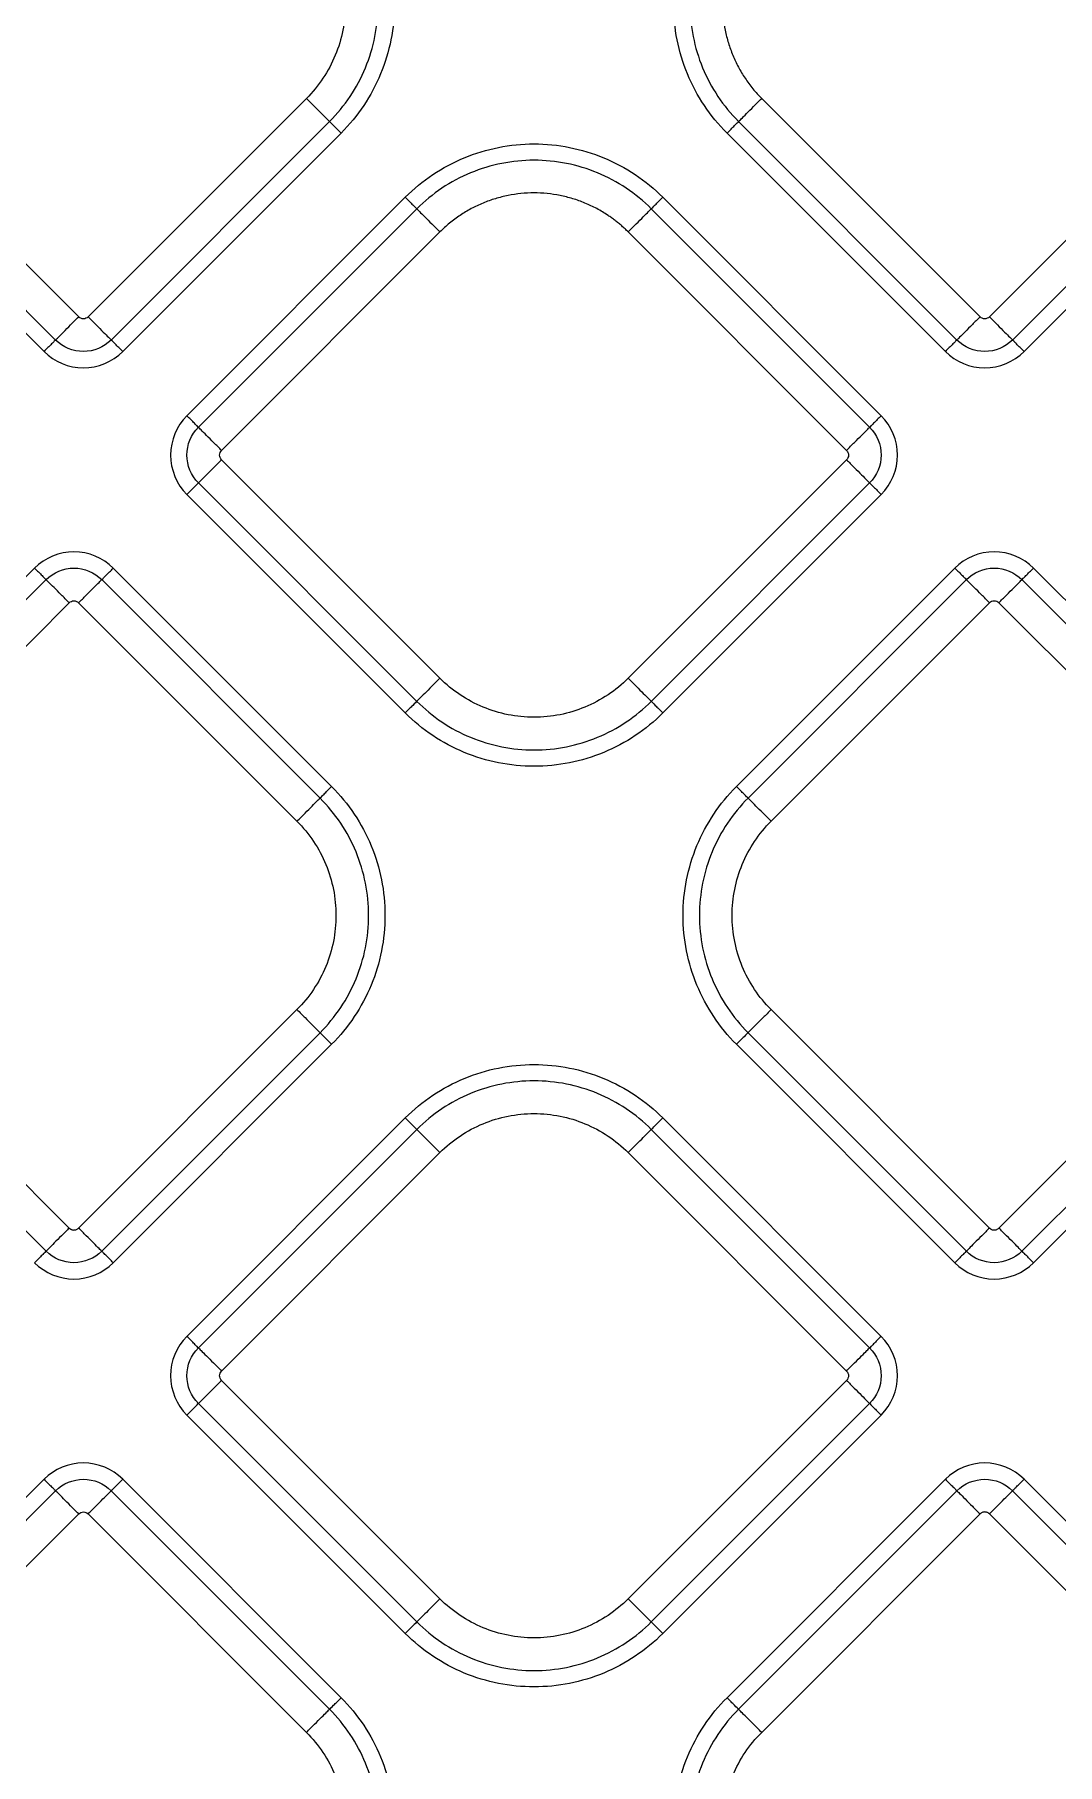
# Model space of a CAD drawing. Extents: x 525 to 613, y 487 to 635.
# Drawn here: x 572.97 to 576.06, y 549.53 to 554.74 of the extents above; entities that cross this region are included whole.
import ezdxf

# ---------------------------------------------------------------- set-up
doc = ezdxf.new("R2010")
doc.units = 0
doc.header["$MEASUREMENT"] = 0
doc.layers.add('1', color=4, linetype='Continuous')
doc.layers.add('STD TEST', color=3, linetype='Continuous')

# ---------------------------------------------------------------- blocks, each defined once
blk = doc.blocks.new('2023 VANGUARD')
at = {"layer": '1', "color": 3, "linetype": 'Continuous', "lineweight": 25}
for p, q in [((4.1472, -38.8001), (3.4884, -38.1413)), ((4.8343, -38.1413), (4.1755, -38.8001)), ((6.8667, -38.8002), (6.2079, -38.1413)), ((7.5538, -38.1413), (6.895, -38.8002)), ((3.4187, -38.211), (4.0775, -38.8699)), ((4.2452, -38.8699), (4.904, -38.211)), ((6.1381, -38.2111), (6.797, -38.8699)), ((6.9647, -38.8699), (7.6235, -38.2111)), ((3.3838, -38.2459), (4.0426, -38.9047)), ((4.2801, -38.9047), (4.9389, -38.2459)), ((6.1033, -38.2459), (6.7621, -38.9048)), ((6.9996, -38.9048), (7.6584, -38.2459)), ((5.1325, -38.4394), (4.4736, -39.0983)), ((6.5686, -39.0983), (5.9098, -38.4394)), ((5.1673, -38.4743), (4.5085, -39.1331)), ((6.5337, -39.1331), (5.8749, -38.4743)), ((4.5782, -39.2029), (5.237, -38.544)), ((5.8052, -38.544), (6.464, -39.2029)), ((5.237, -39.89), (4.5782, -39.2311)), ((6.464, -39.2311), (5.8052, -39.89)), ((4.4736, -39.3357), (5.1325, -39.9946)), ((4.5085, -39.3009), (5.1673, -39.9597)), ((5.8749, -39.9597), (6.5337, -39.3009)), ((5.9098, -39.9946), (6.5686, -39.3357)), ((4.0141, -39.5578), (3.3553, -40.2166)), ((4.049, -39.5926), (3.3901, -40.2515)), ((4.8755, -40.2515), (4.2167, -39.5926)), ((4.9104, -40.2166), (4.2516, -39.5578)), ((6.7906, -39.5578), (6.1318, -40.2166)), ((6.8255, -39.5926), (6.1667, -40.2514)), ((7.652, -40.2514), (6.9932, -39.5926)), ((7.6869, -40.2166), (7.0281, -39.5578)), ((3.4599, -40.3212), (4.1187, -39.6624)), ((4.147, -39.6624), (4.8058, -40.3212)), ((6.2364, -40.3212), (6.8952, -39.6623)), ((6.9235, -39.6623), (7.5823, -40.3212)), ((4.1187, -41.5482), (3.4599, -40.8893)), ((4.8058, -40.8893), (4.147, -41.5482)), ((6.8952, -41.5481), (6.2364, -40.8893)), ((7.5823, -40.8893), (6.9235, -41.5481)), ((3.3901, -40.9591), (4.049, -41.6179)), ((4.2167, -41.6179), (4.8755, -40.9591)), ((4.2516, -41.6528), (4.9104, -40.9939)), ((6.1318, -40.9939), (6.7906, -41.6527)), ((6.1667, -40.959), (6.8255, -41.6179)), ((6.9932, -41.6179), (7.652, -40.959)), ((7.0281, -41.6527), (7.6869, -40.9939)), ((5.1324, -41.2159), (4.4736, -41.8748)), ((5.1673, -41.2508), (4.5085, -41.9096)), ((6.5337, -41.9096), (5.8749, -41.2508)), ((6.5686, -41.8748), (5.9097, -41.2159)), ((4.5782, -41.9794), (5.237, -41.3205)), ((5.8051, -41.3205), (6.464, -41.9794)), ((5.237, -42.6665), (4.5782, -42.0076)), ((6.464, -42.0076), (5.8051, -42.6665)), ((4.5085, -42.0774), (5.1673, -42.7362)), ((5.8749, -42.7362), (6.5337, -42.0774)), ((4.4736, -42.1122), (5.1324, -42.7711)), ((5.9097, -42.7711), (6.5686, -42.1122)), ((4.0426, -42.3058), (3.3838, -42.9646)), ((4.9389, -42.9646), (4.2801, -42.3058)), ((6.7621, -42.3058), (6.1033, -42.9646)), ((7.6584, -42.9646), (6.9996, -42.3058)), ((4.0775, -42.3406), (3.4187, -42.9994)), ((4.904, -42.9994), (4.2452, -42.3406)), ((6.797, -42.3406), (6.1381, -42.9995)), ((7.6235, -42.9995), (6.9647, -42.3406)), ((3.4884, -43.0692), (4.1472, -42.4103)), ((4.1755, -42.4103), (4.8343, -43.0692)), ((6.2079, -43.0692), (6.8667, -42.4104)), ((6.895, -42.4104), (7.5538, -43.0692))]:
    blk.add_line(p, q, dxfattribs=at)
for points, knots in [([(4.904, -38.211), (4.9504, -38.1647), (4.9874, -38.1092), (5.0376, -37.9882), (5.0506, -37.9227), (5.0506, -37.7917), (5.0376, -37.7263), (4.9874, -37.6053), (4.9504, -37.5498), (4.904, -37.5034)], [0, 0, 0, 0, 0.25, 0.25, 0.5, 0.5, 0.75, 0.75, 1, 1, 1, 1]), ([(4.9389, -37.4686), (4.9898, -37.5195), (5.0305, -37.5804), (5.0856, -37.7134), (5.0999, -37.7853), (5.0999, -37.9292), (5.0856, -38.0011), (5.0305, -38.134), (4.9898, -38.195), (4.9389, -38.2459)], [0, 0, 0, 0, 0.25, 0.25, 0.5, 0.5, 0.75, 0.75, 1, 1, 1, 1]), ([(6.1033, -38.2459), (6.0524, -38.195), (6.0117, -38.1341), (5.9566, -38.0011), (5.9423, -37.9292), (5.9423, -37.7853), (5.9566, -37.7134), (6.0117, -37.5805), (6.0524, -37.5195), (6.1033, -37.4686)], [0, 0, 0, 0, 0.25, 0.25, 0.5, 0.5, 0.75, 0.75, 1, 1, 1, 1]), ([(6.1381, -37.5035), (6.0918, -37.5498), (6.0547, -37.6053), (6.0046, -37.7263), (5.9916, -37.7918), (5.9916, -37.9228), (6.0046, -37.9882), (6.0547, -38.1092), (6.0918, -38.1647), (6.1381, -38.2111)], [0, 0, 0, 0, 0.25, 0.25, 0.5, 0.5, 0.75, 0.75, 1, 1, 1, 1]), ([(4.8343, -37.5732), (4.8715, -37.6104), (4.9013, -37.6549), (4.9415, -37.7521), (4.952, -37.8046), (4.952, -37.9098), (4.9415, -37.9624), (4.9013, -38.0596), (4.8715, -38.1041), (4.8343, -38.1413)], [0, 0, 0, 0, 0.25, 0.25, 0.5, 0.5, 0.75, 0.75, 1, 1, 1, 1]), ([(6.2079, -37.5732), (6.2048, -37.5763), (6.1986, -37.5826), (6.1898, -37.5923), (6.1813, -37.6024), (6.1732, -37.6126), (6.1653, -37.6232), (6.1529, -37.6412), (6.1371, -37.6676), (6.1202, -37.7033), (6.1069, -37.7405), (6.0941, -37.7915), (6.0876, -37.8573), (6.0941, -37.923), (6.1069, -37.9741), (6.1202, -38.0112), (6.1371, -38.0469), (6.154, -38.0752), (6.1691, -38.0967), (6.1813, -38.1122), (6.1941, -38.1272), (6.2033, -38.1366), (6.2079, -38.1413)], [0, 0, 0, 0, 0.020878, 0.041713, 0.062527, 0.083344, 0.104185, 0.125072, 0.187569, 0.2501, 0.312596, 0.375127, 0.500003, 0.62488, 0.687376, 0.749907, 0.812404, 0.874935, 0.906232, 0.937459, 0.968689, 1, 1, 1, 1]), ([(4.8343, -38.1413), (4.8426, -38.1496), (4.8509, -38.1578), (4.8664, -38.1734), (4.8737, -38.1806), (4.8863, -38.1933), (4.8917, -38.1986), (4.8998, -38.2068), (4.9027, -38.2096), (4.904, -38.211)], [0, 0, 0, 0, 0.25, 0.25, 0.5, 0.5, 0.75, 0.75, 1, 1, 1, 1]), ([(6.1381, -38.2111), (6.1395, -38.2097), (6.1423, -38.2069), (6.1505, -38.1987), (6.1559, -38.1933), (6.1685, -38.1807), (6.1758, -38.1734), (6.1913, -38.1579), (6.1996, -38.1496), (6.2079, -38.1413)], [0, 0, 0, 0, 0.25, 0.25, 0.5, 0.5, 0.75, 0.75, 1, 1, 1, 1]), ([(4.904, -38.211), (4.9054, -38.2124), (4.9098, -38.2167), (4.9224, -38.2294), (4.9306, -38.2376), (4.9389, -38.2459)], [0, 0, 0, 0, 0.5, 0.5, 1, 1, 1, 1]), ([(6.1033, -38.2459), (6.1115, -38.2376), (6.1198, -38.2294), (6.1324, -38.2168), (6.1368, -38.2124), (6.1381, -38.2111)], [0, 0, 0, 0, 0.5, 0.5, 1, 1, 1, 1]), ([(5.1325, -38.4394), (5.1833, -38.3886), (5.2443, -38.3478), (5.3772, -38.2928), (5.4492, -38.2785), (5.5931, -38.2785), (5.665, -38.2928), (5.7979, -38.3478), (5.8589, -38.3886), (5.9098, -38.4394)], [0, 0, 0, 0, 0.25, 0.25, 0.5, 0.5, 0.75, 0.75, 1, 1, 1, 1]), ([(5.8749, -38.4743), (5.8286, -38.428), (5.7731, -38.3909), (5.6521, -38.3408), (5.5866, -38.3278), (5.4556, -38.3278), (5.3901, -38.3408), (5.2691, -38.3909), (5.2136, -38.428), (5.1673, -38.4743)], [0, 0, 0, 0, 0.25, 0.25, 0.5, 0.5, 0.75, 0.75, 1, 1, 1, 1]), ([(5.1325, -38.4394), (5.1407, -38.4477), (5.149, -38.4559), (5.1616, -38.4686), (5.1659, -38.4729), (5.1673, -38.4743)], [0, 0, 0, 0, 0.5, 0.5, 1, 1, 1, 1]), ([(5.8052, -38.544), (5.802, -38.5409), (5.7958, -38.5348), (5.786, -38.526), (5.776, -38.5175), (5.7657, -38.5093), (5.7552, -38.5015), (5.7371, -38.489), (5.7108, -38.4732), (5.6751, -38.4563), (5.6379, -38.443), (5.5869, -38.4303), (5.5211, -38.4238), (5.4553, -38.4303), (5.4043, -38.443), (5.3671, -38.4563), (5.3314, -38.4732), (5.3032, -38.4901), (5.2817, -38.5053), (5.2662, -38.5174), (5.2512, -38.5303), (5.2418, -38.5394), (5.237, -38.544)], [0, 0, 0, 0, 0.020878, 0.041713, 0.062527, 0.083344, 0.104185, 0.125072, 0.187569, 0.2501, 0.312596, 0.375127, 0.500003, 0.62488, 0.687376, 0.749907, 0.812404, 0.874935, 0.906232, 0.937459, 0.968689, 1, 1, 1, 1]), ([(5.8749, -38.4743), (5.8763, -38.4729), (5.8806, -38.4686), (5.8933, -38.4559), (5.9015, -38.4477), (5.9098, -38.4394)], [0, 0, 0, 0, 0.5, 0.5, 1, 1, 1, 1]), ([(5.1673, -38.4743), (5.1687, -38.4757), (5.1715, -38.4785), (5.1797, -38.4867), (5.1851, -38.4921), (5.1977, -38.5047), (5.205, -38.512), (5.2205, -38.5275), (5.2288, -38.5358), (5.237, -38.544)], [0, 0, 0, 0, 0.25, 0.25, 0.5, 0.5, 0.75, 0.75, 1, 1, 1, 1]), ([(5.8052, -38.544), (5.8134, -38.5358), (5.8217, -38.5275), (5.8372, -38.512), (5.8445, -38.5047), (5.8571, -38.4921), (5.8625, -38.4867), (5.8707, -38.4785), (5.8735, -38.4757), (5.8749, -38.4743)], [0, 0, 0, 0, 0.25, 0.25, 0.5, 0.5, 0.75, 0.75, 1, 1, 1, 1]), ([(4.0775, -38.8699), (4.0789, -38.8685), (4.0817, -38.8657), (4.0899, -38.8575), (4.0952, -38.8521), (4.1079, -38.8395), (4.1151, -38.8322), (4.1307, -38.8167), (4.1389, -38.8084), (4.1472, -38.8001)], [0, 0, 0, 0, 0.25, 0.25, 0.5, 0.5, 0.75, 0.75, 1, 1, 1, 1]), ([(4.1755, -38.8001), (4.1718, -38.8039), (4.1666, -38.806), (4.1561, -38.806), (4.1509, -38.8039), (4.1472, -38.8001)], [0, 0, 0, 0, 0.5, 0.5, 1, 1, 1, 1]), ([(4.1755, -38.8001), (4.1838, -38.8084), (4.192, -38.8167), (4.2076, -38.8322), (4.2148, -38.8395), (4.2274, -38.8521), (4.2328, -38.8575), (4.241, -38.8657), (4.2438, -38.8685), (4.2452, -38.8699)], [0, 0, 0, 0, 0.25, 0.25, 0.5, 0.5, 0.75, 0.75, 1, 1, 1, 1]), ([(6.8667, -38.8002), (6.8593, -38.8076), (6.8514, -38.8155), (6.8358, -38.831), (6.8282, -38.8386), (6.815, -38.8519), (6.8093, -38.8576), (6.801, -38.8659), (6.7983, -38.8686), (6.797, -38.8699)], [0, 0, 0, 0, 0.25, 0.25, 0.5, 0.5, 0.75, 0.75, 1, 1, 1, 1]), ([(6.895, -38.8002), (6.8913, -38.8039), (6.8861, -38.806), (6.8756, -38.806), (6.8704, -38.8039), (6.8667, -38.8002)], [0, 0, 0, 0, 0.5, 0.5, 1, 1, 1, 1]), ([(6.895, -38.8002), (6.9032, -38.8084), (6.9115, -38.8167), (6.927, -38.8322), (6.9343, -38.8395), (6.9469, -38.8521), (6.9523, -38.8575), (6.9605, -38.8657), (6.9633, -38.8685), (6.9647, -38.8699)], [0, 0, 0, 0, 0.25, 0.25, 0.5, 0.5, 0.75, 0.75, 1, 1, 1, 1]), ([(4.0775, -38.8699), (4.0769, -38.8705), (4.0756, -38.8718), (4.0715, -38.8758), (4.0687, -38.8786), (4.0622, -38.8852), (4.0583, -38.889), (4.0505, -38.8969), (4.0464, -38.9009), (4.0426, -38.9047)], [0, 0, 0, 0, 0.25, 0.25, 0.5, 0.5, 0.75, 0.75, 1, 1, 1, 1]), ([(4.0426, -38.9047), (4.074, -38.9361), (4.1169, -38.9539), (4.2056, -38.9539), (4.249, -38.9358), (4.2801, -38.9047)], [0, 0, 0, 0, 0.5, 0.5, 1, 1, 1, 1]), ([(4.2452, -38.8699), (4.2232, -38.8918), (4.1926, -38.9046), (4.13, -38.9046), (4.0996, -38.892), (4.0775, -38.8699)], [0, 0, 0, 0, 0.5, 0.5, 1, 1, 1, 1]), ([(4.2801, -38.9047), (4.2763, -38.9009), (4.2722, -38.8969), (4.2644, -38.889), (4.2605, -38.8852), (4.254, -38.8786), (4.2512, -38.8758), (4.2471, -38.8718), (4.2458, -38.8705), (4.2452, -38.8699)], [0, 0, 0, 0, 0.25, 0.25, 0.5, 0.5, 0.75, 0.75, 1, 1, 1, 1]), ([(6.797, -38.8699), (6.7963, -38.8705), (6.795, -38.8718), (6.791, -38.8759), (6.7882, -38.8786), (6.7816, -38.8852), (6.7778, -38.889), (6.77, -38.8969), (6.7659, -38.9009), (6.7621, -38.9048)], [0, 0, 0, 0, 0.25, 0.25, 0.5, 0.5, 0.75, 0.75, 1, 1, 1, 1]), ([(6.7621, -38.9048), (6.7935, -38.9361), (6.8364, -38.9539), (6.9251, -38.9539), (6.9685, -38.9359), (6.9996, -38.9048)], [0, 0, 0, 0, 0.5, 0.5, 1, 1, 1, 1]), ([(6.9647, -38.8699), (6.9427, -38.8919), (6.9121, -38.9046), (6.8495, -38.9046), (6.8191, -38.892), (6.797, -38.8699)], [0, 0, 0, 0, 0.5, 0.5, 1, 1, 1, 1]), ([(6.9996, -38.9048), (6.9958, -38.9009), (6.9917, -38.8969), (6.9838, -38.889), (6.98, -38.8852), (6.9734, -38.8786), (6.9707, -38.8759), (6.9666, -38.8718), (6.9653, -38.8705), (6.9647, -38.8699)], [0, 0, 0, 0, 0.25, 0.25, 0.5, 0.5, 0.75, 0.75, 1, 1, 1, 1]), ([(4.4736, -39.0983), (4.4423, -39.1296), (4.4245, -39.1726), (4.4244, -39.2613), (4.4425, -39.3046), (4.4736, -39.3357)], [0, 0, 0, 0, 0.5, 0.5, 1, 1, 1, 1]), ([(4.5085, -39.1331), (4.5079, -39.1325), (4.5066, -39.1312), (4.5025, -39.1272), (4.4997, -39.1244), (4.4932, -39.1178), (4.4893, -39.114), (4.4815, -39.1061), (4.4774, -39.1021), (4.4736, -39.0983)], [0, 0, 0, 0, 0.25, 0.25, 0.5, 0.5, 0.75, 0.75, 1, 1, 1, 1]), ([(6.5686, -39.0983), (6.5648, -39.1021), (6.5607, -39.1061), (6.5529, -39.114), (6.5491, -39.1178), (6.5425, -39.1244), (6.5397, -39.1272), (6.5357, -39.1312), (6.5344, -39.1325), (6.5337, -39.1331)], [0, 0, 0, 0, 0.25, 0.25, 0.5, 0.5, 0.75, 0.75, 1, 1, 1, 1]), ([(6.5686, -39.3357), (6.6, -39.3044), (6.6178, -39.2614), (6.6178, -39.1727), (6.5997, -39.1294), (6.5686, -39.0983)], [0, 0, 0, 0, 0.5, 0.5, 1, 1, 1, 1]), ([(4.5085, -39.3009), (4.4865, -39.2789), (4.4737, -39.2483), (4.4738, -39.1856), (4.4863, -39.1553), (4.5085, -39.1331)], [0, 0, 0, 0, 0.5, 0.5, 1, 1, 1, 1]), ([(4.5782, -39.2029), (4.5708, -39.1955), (4.5629, -39.1875), (4.5474, -39.172), (4.5398, -39.1644), (4.5265, -39.1511), (4.5208, -39.1455), (4.5125, -39.1371), (4.5098, -39.1344), (4.5085, -39.1331)], [0, 0, 0, 0, 0.25, 0.25, 0.5, 0.5, 0.75, 0.75, 1, 1, 1, 1]), ([(6.464, -39.2029), (6.4723, -39.1946), (6.4805, -39.1863), (6.4961, -39.1708), (6.5033, -39.1635), (6.516, -39.1509), (6.5213, -39.1455), (6.5295, -39.1373), (6.5324, -39.1345), (6.5337, -39.1331)], [0, 0, 0, 0, 0.25, 0.25, 0.5, 0.5, 0.75, 0.75, 1, 1, 1, 1]), ([(6.5337, -39.1331), (6.5557, -39.1551), (6.5685, -39.1857), (6.5685, -39.2484), (6.5559, -39.2787), (6.5337, -39.3009)], [0, 0, 0, 0, 0.5, 0.5, 1, 1, 1, 1]), ([(4.5782, -39.2311), (4.5699, -39.2394), (4.5617, -39.2477), (4.5461, -39.2632), (4.5389, -39.2705), (4.5262, -39.2831), (4.5209, -39.2885), (4.5127, -39.2967), (4.5099, -39.2995), (4.5085, -39.3009)], [0, 0, 0, 0, 0.25, 0.25, 0.5, 0.5, 0.75, 0.75, 1, 1, 1, 1]), ([(4.5782, -39.2311), (4.5745, -39.2274), (4.5723, -39.2222), (4.5723, -39.2118), (4.5745, -39.2066), (4.5782, -39.2029)], [0, 0, 0, 0, 0.5, 0.5, 1, 1, 1, 1]), ([(6.464, -39.2029), (6.4677, -39.2066), (6.4699, -39.2118), (6.4699, -39.2222), (6.4677, -39.2274), (6.464, -39.2311)], [0, 0, 0, 0, 0.5, 0.5, 1, 1, 1, 1]), ([(6.464, -39.2311), (6.4714, -39.2385), (6.4793, -39.2464), (6.4949, -39.262), (6.5025, -39.2696), (6.5158, -39.2829), (6.5214, -39.2885), (6.5297, -39.2969), (6.5324, -39.2996), (6.5337, -39.3009)], [0, 0, 0, 0, 0.25, 0.25, 0.5, 0.5, 0.75, 0.75, 1, 1, 1, 1]), ([(4.4736, -39.3357), (4.4774, -39.3319), (4.4815, -39.3279), (4.4893, -39.32), (4.4932, -39.3162), (4.4997, -39.3096), (4.5025, -39.3068), (4.5066, -39.3028), (4.5079, -39.3015), (4.5085, -39.3009)], [0, 0, 0, 0, 0.25, 0.25, 0.5, 0.5, 0.75, 0.75, 1, 1, 1, 1]), ([(6.5337, -39.3009), (6.5344, -39.3015), (6.5357, -39.3028), (6.5397, -39.3068), (6.5425, -39.3096), (6.5491, -39.3162), (6.5529, -39.32), (6.5607, -39.3279), (6.5648, -39.3319), (6.5686, -39.3357)], [0, 0, 0, 0, 0.25, 0.25, 0.5, 0.5, 0.75, 0.75, 1, 1, 1, 1]), ([(4.2516, -39.5578), (4.2202, -39.5264), (4.1772, -39.5086), (4.0886, -39.5086), (4.0452, -39.5267), (4.0141, -39.5578)], [0, 0, 0, 0, 0.5, 0.5, 1, 1, 1, 1]), ([(7.0281, -39.5578), (6.9967, -39.5264), (6.9537, -39.5086), (6.8651, -39.5086), (6.8217, -39.5266), (6.7906, -39.5578)], [0, 0, 0, 0, 0.5, 0.5, 1, 1, 1, 1]), ([(4.0141, -39.5578), (4.0179, -39.5616), (4.022, -39.5656), (4.0298, -39.5735), (4.0336, -39.5773), (4.0402, -39.5839), (4.043, -39.5867), (4.047, -39.5907), (4.0483, -39.592), (4.049, -39.5926)], [0, 0, 0, 0, 0.25, 0.25, 0.5, 0.5, 0.75, 0.75, 1, 1, 1, 1]), ([(4.049, -39.5926), (4.0709, -39.5707), (4.1016, -39.5579), (4.1642, -39.5579), (4.1945, -39.5705), (4.2167, -39.5926)], [0, 0, 0, 0, 0.5, 0.5, 1, 1, 1, 1]), ([(4.1187, -39.6624), (4.1104, -39.6541), (4.1022, -39.6458), (4.0866, -39.6303), (4.0794, -39.623), (4.0667, -39.6104), (4.0614, -39.605), (4.0532, -39.5968), (4.0504, -39.594), (4.049, -39.5926)], [0, 0, 0, 0, 0.25, 0.25, 0.5, 0.5, 0.75, 0.75, 1, 1, 1, 1]), ([(4.147, -39.6624), (4.1544, -39.655), (4.1623, -39.6471), (4.1778, -39.6315), (4.1854, -39.6239), (4.1987, -39.6106), (4.2044, -39.605), (4.2127, -39.5966), (4.2154, -39.5939), (4.2167, -39.5926)], [0, 0, 0, 0, 0.25, 0.25, 0.5, 0.5, 0.75, 0.75, 1, 1, 1, 1]), ([(4.2167, -39.5926), (4.2173, -39.592), (4.2186, -39.5907), (4.2227, -39.5867), (4.2254, -39.5839), (4.232, -39.5773), (4.2358, -39.5735), (4.2437, -39.5656), (4.2478, -39.5616), (4.2516, -39.5578)], [0, 0, 0, 0, 0.25, 0.25, 0.5, 0.5, 0.75, 0.75, 1, 1, 1, 1]), ([(6.7906, -39.5578), (6.7944, -39.5616), (6.7985, -39.5656), (6.8063, -39.5735), (6.8102, -39.5773), (6.8167, -39.5839), (6.8195, -39.5866), (6.8236, -39.5907), (6.8249, -39.592), (6.8255, -39.5926)], [0, 0, 0, 0, 0.25, 0.25, 0.5, 0.5, 0.75, 0.75, 1, 1, 1, 1]), ([(6.8255, -39.5926), (6.8475, -39.5706), (6.8781, -39.5579), (6.9407, -39.5579), (6.9711, -39.5705), (6.9932, -39.5926)], [0, 0, 0, 0, 0.5, 0.5, 1, 1, 1, 1]), ([(6.8952, -39.6623), (6.8869, -39.6541), (6.8787, -39.6458), (6.8631, -39.6303), (6.8559, -39.623), (6.8432, -39.6104), (6.8379, -39.605), (6.8297, -39.5968), (6.8269, -39.594), (6.8255, -39.5926)], [0, 0, 0, 0, 0.25, 0.25, 0.5, 0.5, 0.75, 0.75, 1, 1, 1, 1]), ([(6.9235, -39.6623), (6.9309, -39.6549), (6.9388, -39.647), (6.9543, -39.6315), (6.9619, -39.6239), (6.9752, -39.6106), (6.9809, -39.6049), (6.9892, -39.5966), (6.9919, -39.5939), (6.9932, -39.5926)], [0, 0, 0, 0, 0.25, 0.25, 0.5, 0.5, 0.75, 0.75, 1, 1, 1, 1]), ([(6.9932, -39.5926), (6.9938, -39.592), (6.9951, -39.5907), (6.9992, -39.5866), (7.002, -39.5839), (7.0085, -39.5773), (7.0124, -39.5735), (7.0202, -39.5656), (7.0243, -39.5616), (7.0281, -39.5578)], [0, 0, 0, 0, 0.25, 0.25, 0.5, 0.5, 0.75, 0.75, 1, 1, 1, 1]), ([(4.1187, -39.6624), (4.1224, -39.6587), (4.1276, -39.6565), (4.1381, -39.6565), (4.1433, -39.6587), (4.147, -39.6624)], [0, 0, 0, 0, 0.5, 0.5, 1, 1, 1, 1]), ([(6.8952, -39.6623), (6.8989, -39.6586), (6.9041, -39.6565), (6.9146, -39.6565), (6.9198, -39.6586), (6.9235, -39.6623)], [0, 0, 0, 0, 0.5, 0.5, 1, 1, 1, 1]), ([(5.237, -39.89), (5.2288, -39.8982), (5.2205, -39.9065), (5.205, -39.922), (5.1977, -39.9293), (5.1851, -39.9419), (5.1797, -39.9473), (5.1715, -39.9555), (5.1687, -39.9583), (5.1673, -39.9597)], [0, 0, 0, 0, 0.25, 0.25, 0.5, 0.5, 0.75, 0.75, 1, 1, 1, 1]), ([(5.8052, -39.89), (5.768, -39.9272), (5.7234, -39.9569), (5.6263, -39.9972), (5.5737, -40.0076), (5.4685, -40.0076), (5.416, -39.9972), (5.3188, -39.9569), (5.2742, -39.9272), (5.237, -39.89)], [0, 0, 0, 0, 0.25, 0.25, 0.5, 0.5, 0.75, 0.75, 1, 1, 1, 1]), ([(5.8052, -39.89), (5.8134, -39.8982), (5.8217, -39.9065), (5.8372, -39.922), (5.8445, -39.9293), (5.8571, -39.9419), (5.8625, -39.9473), (5.8707, -39.9555), (5.8735, -39.9583), (5.8749, -39.9597)], [0, 0, 0, 0, 0.25, 0.25, 0.5, 0.5, 0.75, 0.75, 1, 1, 1, 1]), ([(5.1673, -39.9597), (5.1659, -39.9611), (5.1616, -39.9654), (5.149, -39.978), (5.1407, -39.9863), (5.1325, -39.9946)], [0, 0, 0, 0, 0.5, 0.5, 1, 1, 1, 1]), ([(5.1673, -39.9597), (5.2136, -40.006), (5.2691, -40.0431), (5.3901, -40.0932), (5.4556, -40.1062), (5.5866, -40.1062), (5.6521, -40.0932), (5.7731, -40.0431), (5.8286, -40.006), (5.8749, -39.9597)], [0, 0, 0, 0, 0.25, 0.25, 0.5, 0.5, 0.75, 0.75, 1, 1, 1, 1]), ([(5.8749, -39.9597), (5.8763, -39.9611), (5.8806, -39.9654), (5.8933, -39.978), (5.9015, -39.9863), (5.9098, -39.9946)], [0, 0, 0, 0, 0.5, 0.5, 1, 1, 1, 1]), ([(5.9098, -39.9946), (5.8589, -40.0454), (5.7979, -40.0862), (5.665, -40.1412), (5.5931, -40.1555), (5.4492, -40.1555), (5.3772, -40.1412), (5.2443, -40.0862), (5.1833, -40.0454), (5.1325, -39.9946)], [0, 0, 0, 0, 0.25, 0.25, 0.5, 0.5, 0.75, 0.75, 1, 1, 1, 1]), ([(4.8755, -40.2515), (4.8769, -40.2501), (4.8813, -40.2458), (4.8939, -40.2331), (4.9021, -40.2249), (4.9104, -40.2166)], [0, 0, 0, 0, 0.5, 0.5, 1, 1, 1, 1]), ([(4.9104, -40.2166), (4.9613, -40.2675), (5.002, -40.3285), (5.0571, -40.4614), (5.0714, -40.5333), (5.0714, -40.6772), (5.0571, -40.7491), (5.002, -40.8821), (4.9613, -40.943), (4.9104, -40.9939)], [0, 0, 0, 0, 0.25, 0.25, 0.5, 0.5, 0.75, 0.75, 1, 1, 1, 1]), ([(6.1318, -40.9939), (6.0809, -40.943), (6.0402, -40.882), (5.9851, -40.7491), (5.9708, -40.6772), (5.9708, -40.5333), (5.9851, -40.4614), (6.0402, -40.3284), (6.0809, -40.2675), (6.1318, -40.2166)], [0, 0, 0, 0, 0.25, 0.25, 0.5, 0.5, 0.75, 0.75, 1, 1, 1, 1]), ([(6.1667, -40.2514), (6.1653, -40.2501), (6.1609, -40.2457), (6.1483, -40.2331), (6.1401, -40.2249), (6.1318, -40.2166)], [0, 0, 0, 0, 0.5, 0.5, 1, 1, 1, 1]), ([(4.8058, -40.3212), (4.8141, -40.3129), (4.8223, -40.3047), (4.8379, -40.2891), (4.8451, -40.2819), (4.8578, -40.2692), (4.8631, -40.2639), (4.8713, -40.2557), (4.8742, -40.2529), (4.8755, -40.2515)], [0, 0, 0, 0, 0.25, 0.25, 0.5, 0.5, 0.75, 0.75, 1, 1, 1, 1]), ([(4.8755, -40.9591), (4.9218, -40.9127), (4.9589, -40.8572), (5.0091, -40.7362), (5.0221, -40.6708), (5.0221, -40.5398), (5.0091, -40.4743), (4.9589, -40.3533), (4.9218, -40.2978), (4.8755, -40.2515)], [0, 0, 0, 0, 0.25, 0.25, 0.5, 0.5, 0.75, 0.75, 1, 1, 1, 1]), ([(6.1667, -40.2514), (6.1203, -40.2978), (6.0833, -40.3533), (6.0331, -40.4743), (6.0201, -40.5397), (6.0201, -40.6707), (6.0331, -40.7362), (6.0833, -40.8572), (6.1203, -40.9127), (6.1667, -40.959)], [0, 0, 0, 0, 0.25, 0.25, 0.5, 0.5, 0.75, 0.75, 1, 1, 1, 1]), ([(6.2364, -40.3212), (6.2281, -40.3129), (6.2198, -40.3046), (6.2043, -40.2891), (6.197, -40.2818), (6.1844, -40.2692), (6.179, -40.2638), (6.1709, -40.2556), (6.168, -40.2528), (6.1667, -40.2514)], [0, 0, 0, 0, 0.25, 0.25, 0.5, 0.5, 0.75, 0.75, 1, 1, 1, 1]), ([(4.8058, -40.3212), (4.843, -40.3584), (4.8728, -40.4029), (4.913, -40.5001), (4.9235, -40.5527), (4.9235, -40.6579), (4.913, -40.7104), (4.8728, -40.8076), (4.843, -40.8521), (4.8058, -40.8893)], [0, 0, 0, 0, 0.25, 0.25, 0.5, 0.5, 0.75, 0.75, 1, 1, 1, 1]), ([(6.2364, -40.8893), (6.1992, -40.8521), (6.1694, -40.8076), (6.1292, -40.7104), (6.1187, -40.6578), (6.1187, -40.5526), (6.1292, -40.5001), (6.1694, -40.4029), (6.1992, -40.3584), (6.2364, -40.3212)], [0, 0, 0, 0, 0.25, 0.25, 0.5, 0.5, 0.75, 0.75, 1, 1, 1, 1]), ([(4.8058, -40.8893), (4.8141, -40.8976), (4.8223, -40.9059), (4.8379, -40.9214), (4.8451, -40.9287), (4.8578, -40.9413), (4.8631, -40.9467), (4.8713, -40.9549), (4.8742, -40.9577), (4.8755, -40.9591)], [0, 0, 0, 0, 0.25, 0.25, 0.5, 0.5, 0.75, 0.75, 1, 1, 1, 1]), ([(6.2364, -40.8893), (6.2281, -40.8976), (6.2198, -40.9058), (6.2043, -40.9214), (6.197, -40.9286), (6.1844, -40.9413), (6.179, -40.9466), (6.1709, -40.9548), (6.168, -40.9576), (6.1667, -40.959)], [0, 0, 0, 0, 0.25, 0.25, 0.5, 0.5, 0.75, 0.75, 1, 1, 1, 1]), ([(4.8755, -40.9591), (4.8769, -40.9604), (4.8813, -40.9648), (4.8939, -40.9774), (4.9021, -40.9856), (4.9104, -40.9939)], [0, 0, 0, 0, 0.5, 0.5, 1, 1, 1, 1]), ([(6.1667, -40.959), (6.1653, -40.9604), (6.1609, -40.9647), (6.1483, -40.9774), (6.1401, -40.9856), (6.1318, -40.9939)], [0, 0, 0, 0, 0.5, 0.5, 1, 1, 1, 1]), ([(5.1324, -41.2159), (5.1833, -41.1651), (5.2443, -41.1243), (5.3772, -41.0693), (5.4491, -41.055), (5.593, -41.055), (5.6649, -41.0693), (5.7979, -41.1243), (5.8589, -41.1651), (5.9097, -41.2159)], [0, 0, 0, 0, 0.25, 0.25, 0.5, 0.5, 0.75, 0.75, 1, 1, 1, 1]), ([(5.8749, -41.2508), (5.8286, -41.2045), (5.7731, -41.1674), (5.652, -41.1173), (5.5866, -41.1043), (5.4556, -41.1043), (5.3901, -41.1173), (5.2691, -41.1674), (5.2136, -41.2045), (5.1673, -41.2508)], [0, 0, 0, 0, 0.25, 0.25, 0.5, 0.5, 0.75, 0.75, 1, 1, 1, 1]), ([(5.237, -41.3205), (5.2742, -41.2833), (5.3188, -41.2536), (5.4159, -41.2133), (5.4685, -41.2029), (5.5737, -41.2029), (5.6262, -41.2133), (5.7234, -41.2536), (5.768, -41.2833), (5.8051, -41.3205)], [0, 0, 0, 0, 0.25, 0.25, 0.5, 0.5, 0.75, 0.75, 1, 1, 1, 1]), ([(5.1673, -41.2508), (5.1659, -41.2494), (5.1616, -41.2451), (5.1489, -41.2325), (5.1407, -41.2242), (5.1324, -41.2159)], [0, 0, 0, 0, 0.5, 0.5, 1, 1, 1, 1]), ([(5.237, -41.3205), (5.2287, -41.3123), (5.2205, -41.304), (5.2049, -41.2885), (5.1977, -41.2812), (5.1851, -41.2686), (5.1797, -41.2632), (5.1715, -41.255), (5.1687, -41.2522), (5.1673, -41.2508)], [0, 0, 0, 0, 0.25, 0.25, 0.5, 0.5, 0.75, 0.75, 1, 1, 1, 1]), ([(5.8051, -41.3205), (5.8134, -41.3123), (5.8217, -41.304), (5.8372, -41.2885), (5.8445, -41.2812), (5.8571, -41.2686), (5.8625, -41.2632), (5.8707, -41.255), (5.8735, -41.2522), (5.8749, -41.2508)], [0, 0, 0, 0, 0.25, 0.25, 0.5, 0.5, 0.75, 0.75, 1, 1, 1, 1]), ([(5.8749, -41.2508), (5.8762, -41.2494), (5.8806, -41.2451), (5.8932, -41.2325), (5.9015, -41.2242), (5.9097, -41.2159)], [0, 0, 0, 0, 0.5, 0.5, 1, 1, 1, 1]), ([(4.1187, -41.5482), (4.1113, -41.5556), (4.1034, -41.5635), (4.0878, -41.579), (4.0802, -41.5866), (4.067, -41.5999), (4.0613, -41.6056), (4.053, -41.6139), (4.0503, -41.6166), (4.049, -41.6179)], [0, 0, 0, 0, 0.25, 0.25, 0.5, 0.5, 0.75, 0.75, 1, 1, 1, 1]), ([(4.1187, -41.5482), (4.1193, -41.5488), (4.1206, -41.5499), (4.1228, -41.5514), (4.1255, -41.5527), (4.1289, -41.5538), (4.1328, -41.5542), (4.1368, -41.5538), (4.1405, -41.5526), (4.144, -41.5508), (4.146, -41.549), (4.147, -41.5482)], [0, 0, 0, 0, 0.083478, 0.166388, 0.250171, 0.374789, 0.500105, 0.62472, 0.750039, 0.874841, 1, 1, 1, 1]), ([(4.2167, -41.6179), (4.2154, -41.6166), (4.2127, -41.6139), (4.2044, -41.6056), (4.1987, -41.5999), (4.1854, -41.5866), (4.1778, -41.579), (4.1623, -41.5635), (4.1544, -41.5556), (4.147, -41.5482)], [0, 0, 0, 0, 0.25, 0.25, 0.5, 0.5, 0.75, 0.75, 1, 1, 1, 1]), ([(6.8952, -41.5481), (6.8878, -41.5555), (6.8799, -41.5634), (6.8644, -41.579), (6.8568, -41.5866), (6.8435, -41.5999), (6.8378, -41.6055), (6.8295, -41.6139), (6.8268, -41.6166), (6.8255, -41.6179)], [0, 0, 0, 0, 0.25, 0.25, 0.5, 0.5, 0.75, 0.75, 1, 1, 1, 1]), ([(6.8952, -41.5481), (6.8958, -41.5487), (6.8971, -41.5499), (6.8993, -41.5514), (6.9021, -41.5527), (6.9054, -41.5537), (6.9093, -41.5541), (6.9133, -41.5537), (6.917, -41.5526), (6.9206, -41.5508), (6.9225, -41.549), (6.9235, -41.5481)], [0, 0, 0, 0, 0.083478, 0.166388, 0.250171, 0.374789, 0.500105, 0.62472, 0.750039, 0.874841, 1, 1, 1, 1]), ([(6.9932, -41.6179), (6.9919, -41.6166), (6.9892, -41.6139), (6.9809, -41.6055), (6.9752, -41.5999), (6.9619, -41.5866), (6.9543, -41.579), (6.9388, -41.5634), (6.9309, -41.5555), (6.9235, -41.5481)], [0, 0, 0, 0, 0.25, 0.25, 0.5, 0.5, 0.75, 0.75, 1, 1, 1, 1]), ([(4.049, -41.6179), (4.0483, -41.6185), (4.047, -41.6198), (4.043, -41.6239), (4.0402, -41.6266), (4.0336, -41.6332), (4.0298, -41.637), (4.022, -41.6449), (4.0179, -41.6489), (4.0141, -41.6528)], [0, 0, 0, 0, 0.25, 0.25, 0.5, 0.5, 0.75, 0.75, 1, 1, 1, 1]), ([(4.2167, -41.6179), (4.1947, -41.6399), (4.1641, -41.6526), (4.1015, -41.6526), (4.0711, -41.64), (4.049, -41.6179)], [0, 0, 0, 0, 0.5, 0.5, 1, 1, 1, 1]), ([(4.2516, -41.6528), (4.2478, -41.6489), (4.2437, -41.6449), (4.2358, -41.637), (4.232, -41.6332), (4.2254, -41.6266), (4.2227, -41.6239), (4.2186, -41.6198), (4.2173, -41.6185), (4.2167, -41.6179)], [0, 0, 0, 0, 0.25, 0.25, 0.5, 0.5, 0.75, 0.75, 1, 1, 1, 1]), ([(6.8255, -41.6179), (6.8249, -41.6185), (6.8236, -41.6198), (6.8195, -41.6238), (6.8167, -41.6266), (6.8102, -41.6332), (6.8063, -41.637), (6.7985, -41.6449), (6.7944, -41.6489), (6.7906, -41.6527)], [0, 0, 0, 0, 0.25, 0.25, 0.5, 0.5, 0.75, 0.75, 1, 1, 1, 1]), ([(6.9932, -41.6179), (6.9712, -41.6398), (6.9406, -41.6526), (6.878, -41.6526), (6.8476, -41.64), (6.8255, -41.6179)], [0, 0, 0, 0, 0.5, 0.5, 1, 1, 1, 1]), ([(7.0281, -41.6527), (7.0243, -41.6489), (7.0202, -41.6449), (7.0124, -41.637), (7.0085, -41.6332), (7.002, -41.6266), (6.9992, -41.6238), (6.9951, -41.6198), (6.9938, -41.6185), (6.9932, -41.6179)], [0, 0, 0, 0, 0.25, 0.25, 0.5, 0.5, 0.75, 0.75, 1, 1, 1, 1]), ([(4.0141, -41.6528), (4.0455, -41.6841), (4.0884, -41.7019), (4.1771, -41.7019), (4.2205, -41.6839), (4.2516, -41.6528)], [0, 0, 0, 0, 0.5, 0.5, 1, 1, 1, 1]), ([(6.7906, -41.6527), (6.822, -41.6841), (6.8649, -41.7019), (6.9536, -41.7019), (6.997, -41.6838), (7.0281, -41.6527)], [0, 0, 0, 0, 0.5, 0.5, 1, 1, 1, 1]), ([(4.4736, -41.8748), (4.4422, -41.9061), (4.4244, -41.9491), (4.4244, -42.0378), (4.4425, -42.0811), (4.4736, -42.1122)], [0, 0, 0, 0, 0.5, 0.5, 1, 1, 1, 1]), ([(4.5085, -41.9096), (4.5078, -41.909), (4.5065, -41.9077), (4.5025, -41.9037), (4.4997, -41.9009), (4.4931, -41.8943), (4.4893, -41.8905), (4.4814, -41.8826), (4.4774, -41.8786), (4.4736, -41.8748)], [0, 0, 0, 0, 0.25, 0.25, 0.5, 0.5, 0.75, 0.75, 1, 1, 1, 1]), ([(6.5686, -41.8748), (6.5648, -41.8786), (6.5607, -41.8826), (6.5528, -41.8905), (6.549, -41.8943), (6.5424, -41.9009), (6.5397, -41.9037), (6.5356, -41.9077), (6.5343, -41.909), (6.5337, -41.9096)], [0, 0, 0, 0, 0.25, 0.25, 0.5, 0.5, 0.75, 0.75, 1, 1, 1, 1]), ([(6.5686, -42.1122), (6.5999, -42.0809), (6.6177, -42.0379), (6.6178, -41.9492), (6.5997, -41.9059), (6.5686, -41.8748)], [0, 0, 0, 0, 0.5, 0.5, 1, 1, 1, 1]), ([(4.5085, -42.0774), (4.4865, -42.0554), (4.4737, -42.0248), (4.4737, -41.9621), (4.4863, -41.9318), (4.5085, -41.9096)], [0, 0, 0, 0, 0.5, 0.5, 1, 1, 1, 1]), ([(4.5085, -41.9096), (4.5098, -41.911), (4.5127, -41.9138), (4.5208, -41.922), (4.5262, -41.9274), (4.5388, -41.94), (4.5461, -41.9473), (4.5616, -41.9628), (4.5699, -41.9711), (4.5782, -41.9794)], [0, 0, 0, 0, 0.25, 0.25, 0.5, 0.5, 0.75, 0.75, 1, 1, 1, 1]), ([(6.464, -41.9794), (6.4722, -41.9711), (6.4805, -41.9628), (6.496, -41.9473), (6.5033, -41.94), (6.5159, -41.9274), (6.5213, -41.922), (6.5295, -41.9138), (6.5323, -41.911), (6.5337, -41.9096)], [0, 0, 0, 0, 0.25, 0.25, 0.5, 0.5, 0.75, 0.75, 1, 1, 1, 1]), ([(6.5337, -41.9096), (6.5557, -41.9316), (6.5684, -41.9622), (6.5684, -42.0249), (6.5559, -42.0552), (6.5337, -42.0774)], [0, 0, 0, 0, 0.5, 0.5, 1, 1, 1, 1]), ([(4.5782, -42.0076), (4.5745, -42.0039), (4.5723, -41.9987), (4.5723, -41.9883), (4.5745, -41.9831), (4.5782, -41.9794)], [0, 0, 0, 0, 0.5, 0.5, 1, 1, 1, 1]), ([(6.464, -41.9794), (6.4677, -41.9831), (6.4698, -41.9883), (6.4698, -41.9987), (6.4677, -42.0039), (6.464, -42.0076)], [0, 0, 0, 0, 0.5, 0.5, 1, 1, 1, 1]), ([(4.5782, -42.0076), (4.5699, -42.0159), (4.5616, -42.0242), (4.5461, -42.0397), (4.5388, -42.047), (4.5262, -42.0596), (4.5208, -42.065), (4.5127, -42.0732), (4.5098, -42.076), (4.5085, -42.0774)], [0, 0, 0, 0, 0.25, 0.25, 0.5, 0.5, 0.75, 0.75, 1, 1, 1, 1]), ([(6.464, -42.0076), (6.4714, -42.015), (6.4793, -42.023), (6.4948, -42.0385), (6.5024, -42.0461), (6.5157, -42.0594), (6.5214, -42.065), (6.5297, -42.0734), (6.5324, -42.0761), (6.5337, -42.0774)], [0, 0, 0, 0, 0.25, 0.25, 0.5, 0.5, 0.75, 0.75, 1, 1, 1, 1]), ([(4.4736, -42.1122), (4.4774, -42.1084), (4.4814, -42.1044), (4.4893, -42.0965), (4.4931, -42.0927), (4.4997, -42.0861), (4.5025, -42.0834), (4.5065, -42.0793), (4.5078, -42.078), (4.5085, -42.0774)], [0, 0, 0, 0, 0.25, 0.25, 0.5, 0.5, 0.75, 0.75, 1, 1, 1, 1]), ([(6.5337, -42.0774), (6.5343, -42.078), (6.5356, -42.0793), (6.5397, -42.0834), (6.5424, -42.0861), (6.549, -42.0927), (6.5528, -42.0965), (6.5607, -42.1044), (6.5648, -42.1084), (6.5686, -42.1122)], [0, 0, 0, 0, 0.25, 0.25, 0.5, 0.5, 0.75, 0.75, 1, 1, 1, 1]), ([(4.2801, -42.3058), (4.2487, -42.2744), (4.2057, -42.2566), (4.1171, -42.2566), (4.0737, -42.2746), (4.0426, -42.3058)], [0, 0, 0, 0, 0.5, 0.5, 1, 1, 1, 1]), ([(6.9996, -42.3058), (6.9682, -42.2744), (6.9252, -42.2566), (6.8366, -42.2566), (6.7932, -42.2747), (6.7621, -42.3058)], [0, 0, 0, 0, 0.5, 0.5, 1, 1, 1, 1]), ([(4.0426, -42.3058), (4.0464, -42.3096), (4.0505, -42.3136), (4.0583, -42.3215), (4.0622, -42.3253), (4.0687, -42.3319), (4.0715, -42.3346), (4.0756, -42.3387), (4.0769, -42.34), (4.0775, -42.3406)], [0, 0, 0, 0, 0.25, 0.25, 0.5, 0.5, 0.75, 0.75, 1, 1, 1, 1]), ([(4.0775, -42.3406), (4.0995, -42.3186), (4.1301, -42.3059), (4.1927, -42.3059), (4.2231, -42.3185), (4.2452, -42.3406)], [0, 0, 0, 0, 0.5, 0.5, 1, 1, 1, 1]), ([(4.2452, -42.3406), (4.2458, -42.34), (4.2471, -42.3387), (4.2512, -42.3346), (4.254, -42.3319), (4.2605, -42.3253), (4.2644, -42.3215), (4.2722, -42.3136), (4.2763, -42.3096), (4.2801, -42.3058)], [0, 0, 0, 0, 0.25, 0.25, 0.5, 0.5, 0.75, 0.75, 1, 1, 1, 1]), ([(6.7621, -42.3058), (6.7659, -42.3096), (6.77, -42.3136), (6.7778, -42.3215), (6.7816, -42.3253), (6.7882, -42.3319), (6.791, -42.3347), (6.795, -42.3387), (6.7963, -42.34), (6.797, -42.3406)], [0, 0, 0, 0, 0.25, 0.25, 0.5, 0.5, 0.75, 0.75, 1, 1, 1, 1]), ([(6.797, -42.3406), (6.8189, -42.3187), (6.8496, -42.3059), (6.9122, -42.3059), (6.9425, -42.3185), (6.9647, -42.3406)], [0, 0, 0, 0, 0.5, 0.5, 1, 1, 1, 1]), ([(6.9647, -42.3406), (6.9653, -42.34), (6.9666, -42.3387), (6.9707, -42.3347), (6.9734, -42.3319), (6.98, -42.3253), (6.9838, -42.3215), (6.9917, -42.3136), (6.9958, -42.3096), (6.9996, -42.3058)], [0, 0, 0, 0, 0.25, 0.25, 0.5, 0.5, 0.75, 0.75, 1, 1, 1, 1]), ([(4.1472, -42.4103), (4.1389, -42.4021), (4.1307, -42.3938), (4.1151, -42.3783), (4.1079, -42.371), (4.0952, -42.3584), (4.0899, -42.353), (4.0817, -42.3448), (4.0789, -42.342), (4.0775, -42.3406)], [0, 0, 0, 0, 0.25, 0.25, 0.5, 0.5, 0.75, 0.75, 1, 1, 1, 1]), ([(4.1755, -42.4103), (4.1829, -42.4029), (4.1908, -42.395), (4.2063, -42.3795), (4.2139, -42.3719), (4.2272, -42.3586), (4.2329, -42.3529), (4.2412, -42.3446), (4.2439, -42.3419), (4.2452, -42.3406)], [0, 0, 0, 0, 0.25, 0.25, 0.5, 0.5, 0.75, 0.75, 1, 1, 1, 1]), ([(6.797, -42.3406), (6.7983, -42.3419), (6.801, -42.3446), (6.8093, -42.353), (6.815, -42.3586), (6.8282, -42.3719), (6.8358, -42.3795), (6.8514, -42.3951), (6.8593, -42.403), (6.8667, -42.4104)], [0, 0, 0, 0, 0.25, 0.25, 0.5, 0.5, 0.75, 0.75, 1, 1, 1, 1]), ([(6.895, -42.4104), (6.9024, -42.403), (6.9103, -42.3951), (6.9258, -42.3795), (6.9334, -42.3719), (6.9467, -42.3586), (6.9524, -42.353), (6.9607, -42.3446), (6.9634, -42.3419), (6.9647, -42.3406)], [0, 0, 0, 0, 0.25, 0.25, 0.5, 0.5, 0.75, 0.75, 1, 1, 1, 1]), ([(4.1472, -42.4103), (4.1509, -42.4066), (4.1561, -42.4045), (4.1666, -42.4045), (4.1718, -42.4066), (4.1755, -42.4103)], [0, 0, 0, 0, 0.5, 0.5, 1, 1, 1, 1]), ([(6.895, -42.4104), (6.8943, -42.4098), (6.8931, -42.4086), (6.8909, -42.4071), (6.8881, -42.4058), (6.8848, -42.4048), (6.8808, -42.4044), (6.8769, -42.4048), (6.8731, -42.4059), (6.8696, -42.4077), (6.8677, -42.4095), (6.8667, -42.4104)], [0, 0, 0, 0, 0.083478, 0.166388, 0.250171, 0.374789, 0.500105, 0.62472, 0.750039, 0.874841, 1, 1, 1, 1]), ([(5.237, -42.6665), (5.2287, -42.6748), (5.2205, -42.683), (5.2049, -42.6985), (5.1977, -42.7058), (5.1851, -42.7184), (5.1797, -42.7238), (5.1715, -42.732), (5.1687, -42.7348), (5.1673, -42.7362)], [0, 0, 0, 0, 0.25, 0.25, 0.5, 0.5, 0.75, 0.75, 1, 1, 1, 1]), ([(5.8051, -42.6665), (5.768, -42.7037), (5.7234, -42.7334), (5.6262, -42.7737), (5.5737, -42.7841), (5.4685, -42.7841), (5.4159, -42.7737), (5.3188, -42.7334), (5.2742, -42.7037), (5.237, -42.6665)], [0, 0, 0, 0, 0.25, 0.25, 0.5, 0.5, 0.75, 0.75, 1, 1, 1, 1]), ([(5.8051, -42.6665), (5.8134, -42.6748), (5.8217, -42.683), (5.8372, -42.6985), (5.8445, -42.7058), (5.8571, -42.7184), (5.8625, -42.7238), (5.8707, -42.732), (5.8735, -42.7348), (5.8749, -42.7362)], [0, 0, 0, 0, 0.25, 0.25, 0.5, 0.5, 0.75, 0.75, 1, 1, 1, 1]), ([(5.1673, -42.7362), (5.1659, -42.7376), (5.1616, -42.7419), (5.1489, -42.7546), (5.1407, -42.7628), (5.1324, -42.7711)], [0, 0, 0, 0, 0.5, 0.5, 1, 1, 1, 1]), ([(5.9097, -42.7711), (5.8589, -42.8219), (5.7979, -42.8627), (5.6649, -42.9177), (5.593, -42.932), (5.4491, -42.932), (5.3772, -42.9177), (5.2443, -42.8627), (5.1833, -42.8219), (5.1324, -42.7711)], [0, 0, 0, 0, 0.25, 0.25, 0.5, 0.5, 0.75, 0.75, 1, 1, 1, 1]), ([(5.1673, -42.7362), (5.2136, -42.7825), (5.2691, -42.8196), (5.3901, -42.8697), (5.4556, -42.8827), (5.5866, -42.8827), (5.652, -42.8697), (5.7731, -42.8196), (5.8286, -42.7825), (5.8749, -42.7362)], [0, 0, 0, 0, 0.25, 0.25, 0.5, 0.5, 0.75, 0.75, 1, 1, 1, 1]), ([(5.8749, -42.7362), (5.8762, -42.7376), (5.8806, -42.7419), (5.8932, -42.7546), (5.9015, -42.7628), (5.9097, -42.7711)], [0, 0, 0, 0, 0.5, 0.5, 1, 1, 1, 1]), ([(4.904, -42.9994), (4.9054, -42.9981), (4.9098, -42.9937), (4.9224, -42.9811), (4.9306, -42.9729), (4.9389, -42.9646)], [0, 0, 0, 0, 0.5, 0.5, 1, 1, 1, 1]), ([(4.9389, -42.9646), (4.9898, -43.0155), (5.0305, -43.0764), (5.0856, -43.2094), (5.0999, -43.2813), (5.0999, -43.4252), (5.0856, -43.4971), (5.0305, -43.63), (4.9898, -43.691), (4.9389, -43.7419)], [0, 0, 0, 0, 0.25, 0.25, 0.5, 0.5, 0.75, 0.75, 1, 1, 1, 1]), ([(6.1033, -43.7419), (6.0524, -43.691), (6.0117, -43.6301), (5.9566, -43.4971), (5.9423, -43.4252), (5.9423, -43.2813), (5.9566, -43.2094), (6.0117, -43.0765), (6.0524, -43.0155), (6.1033, -42.9646)], [0, 0, 0, 0, 0.25, 0.25, 0.5, 0.5, 0.75, 0.75, 1, 1, 1, 1]), ([(6.1381, -42.9995), (6.1368, -42.9981), (6.1324, -42.9938), (6.1198, -42.9811), (6.1115, -42.9729), (6.1033, -42.9646)], [0, 0, 0, 0, 0.5, 0.5, 1, 1, 1, 1]), ([(4.8343, -43.0692), (4.8426, -43.0609), (4.8509, -43.0526), (4.8664, -43.0371), (4.8737, -43.0298), (4.8863, -43.0172), (4.8917, -43.0118), (4.8998, -43.0036), (4.9027, -43.0008), (4.904, -42.9994)], [0, 0, 0, 0, 0.25, 0.25, 0.5, 0.5, 0.75, 0.75, 1, 1, 1, 1]), ([(4.904, -43.707), (4.9504, -43.6607), (4.9874, -43.6052), (5.0376, -43.4842), (5.0506, -43.4187), (5.0506, -43.2877), (5.0376, -43.2223), (4.9874, -43.1013), (4.9504, -43.0458), (4.904, -42.9994)], [0, 0, 0, 0, 0.25, 0.25, 0.5, 0.5, 0.75, 0.75, 1, 1, 1, 1]), ([(6.1381, -42.9995), (6.0918, -43.0458), (6.0547, -43.1013), (6.0046, -43.2223), (5.9916, -43.2878), (5.9916, -43.4188), (6.0046, -43.4842), (6.0547, -43.6052), (6.0918, -43.6607), (6.1381, -43.7071)], [0, 0, 0, 0, 0.25, 0.25, 0.5, 0.5, 0.75, 0.75, 1, 1, 1, 1]), ([(6.2079, -43.0692), (6.1996, -43.0609), (6.1913, -43.0527), (6.1758, -43.0371), (6.1685, -43.0299), (6.1559, -43.0172), (6.1505, -43.0119), (6.1423, -43.0037), (6.1395, -43.0009), (6.1381, -42.9995)], [0, 0, 0, 0, 0.25, 0.25, 0.5, 0.5, 0.75, 0.75, 1, 1, 1, 1]), ([(4.8343, -43.0692), (4.8715, -43.1064), (4.9013, -43.1509), (4.9415, -43.2481), (4.952, -43.3006), (4.952, -43.4058), (4.9415, -43.4584), (4.9013, -43.5556), (4.8715, -43.6001), (4.8343, -43.6373)], [0, 0, 0, 0, 0.25, 0.25, 0.5, 0.5, 0.75, 0.75, 1, 1, 1, 1]), ([(6.2079, -43.6373), (6.1707, -43.6001), (6.1409, -43.5556), (6.1007, -43.4584), (6.0902, -43.4059), (6.0902, -43.3007), (6.1007, -43.2481), (6.1409, -43.1509), (6.1707, -43.1064), (6.2079, -43.0692)], [0, 0, 0, 0, 0.25, 0.25, 0.5, 0.5, 0.75, 0.75, 1, 1, 1, 1])]:
    blk.add_open_spline(points, degree=3, knots=knots, dxfattribs=at)
blk = doc.blocks.new('2026 Vanguard')
at = {"layer": 'STD TEST', "color": 1}
blk.add_blockref('2023 VANGUARD', (44.1613, 88.209), dxfattribs=at)

msp = doc.modelspace()

# ---------------------------------------------------------------- block references
at = {"layer": '1'}
msp.add_blockref('2026 Vanguard', (524.7985, 504.4821), dxfattribs=at)

doc.saveas('drawing.dxf')
